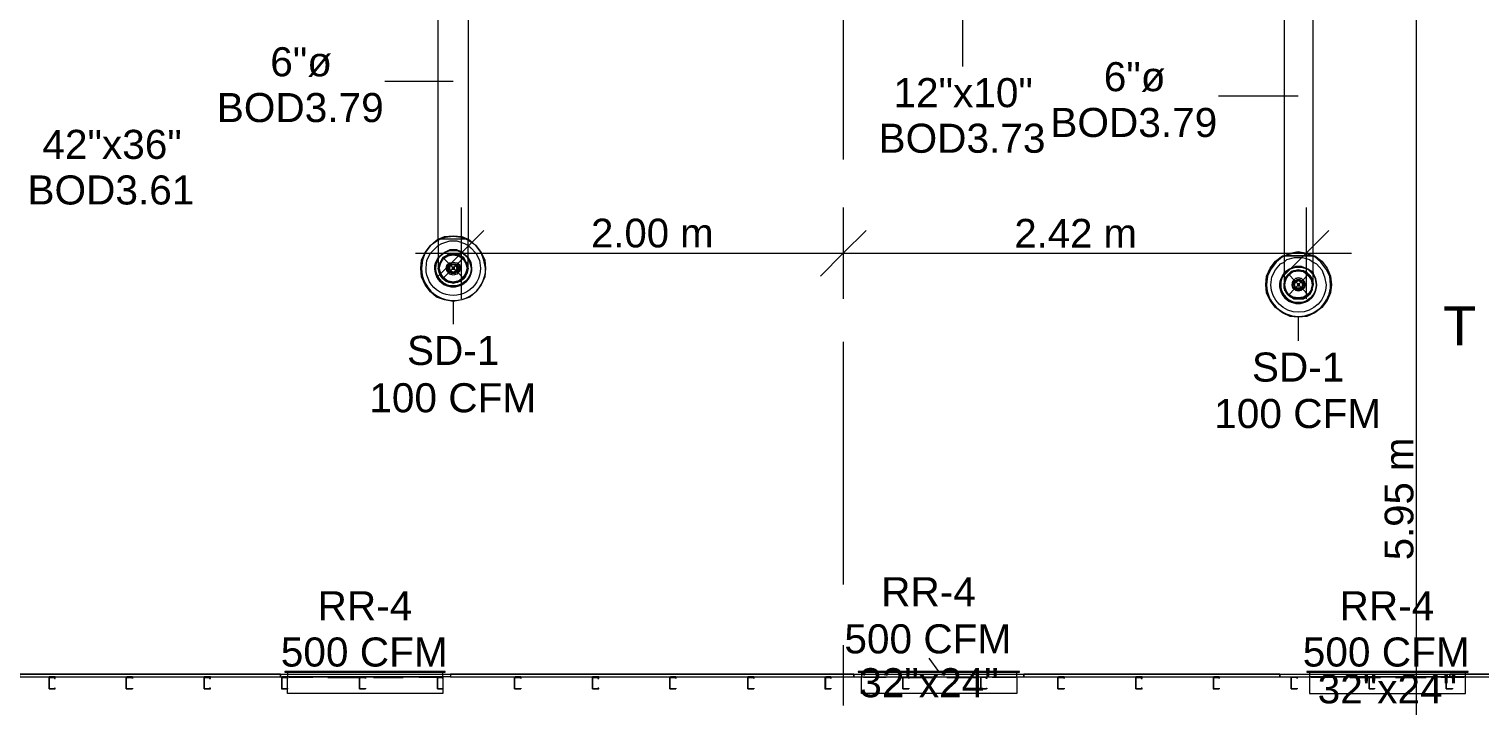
# Model space of a CAD drawing. Header units: metres. Extents: x -2 to 237, y -8 to 52.
# Drawn here: x 28.7 to 36.29, y 34.92 to 38.46 of the extents above; entities that cross this region are included whole.
import ezdxf

# ---------------------------------------------------------------- set-up
doc = ezdxf.new("R2010")
doc.units = ezdxf.units.M
doc.layers.add('HVAC - Ductos', color=5, linetype='Continuous', lineweight=0)
doc.layers.add('PDF2_Text', color=7, linetype='Continuous', lineweight=0)
doc.layers.add('PDF2_Geometry', color=7, linetype='Continuous', lineweight=0, true_color=0xaaaaaa)
doc.layers.add('PDF2_Solid Fills', color=7, linetype='Continuous', lineweight=0, true_color=0xffffff)
doc.styles.add('PDF Helvetica', font='')
doc.styles.get('PDF Helvetica').set_extended_font_data('Helvetica')

msp = doc.modelspace()

# ---------------------------------------------------------------- hatches: boundary and pattern name
at = {"layer": 'PDF2_Solid Fills', "lineweight": 0, "transparency": 33554559}
h = msp.add_hatch(color=256, dxfattribs=at)
h.paths.add_polyline_path([(30.0507, 35.0682), (30.0507, 35.0728), (30.0232, 35.0728)])
h.paths.add_polyline_path([(30.0232, 35.0682), (30.0186, 35.0682), (30.0186, 35.0086)])

# ---------------------------------------------------------------- linework, layer by layer
at = {"layer": 'HVAC - Ductos', "lineweight": 0}
for points in [[(35.9578, 32.7888), (35.9578, 38.9803), (35.9578, 40.7185)], [(33.5821, 38.7694), (33.5821, 38.2649)], [(30.9954, 38.6593), (30.9954, 37.3614), (31.0046, 37.3568), (31.0367, 37.3293), (31.0642, 37.2926), (31.0826, 37.2513), (31.0872, 37.21), (31.0826, 37.1642), (31.0642, 37.1229), (31.0367, 37.0862), (31.0046, 37.0586), (30.9634, 37.0449), (30.9175, 37.0357), (30.8716, 37.0449), (30.8303, 37.0586), (30.7983, 37.0862), (30.7707, 37.1229), (30.7523, 37.1642), (30.7478, 37.21), (30.7523, 37.2513), (30.7707, 37.2926), (30.7983, 37.3293), (30.8303, 37.3568), (30.8395, 37.3614), (30.8395, 38.6593)], [(35.2652, 38.7052), (35.2652, 37.2742), (35.2744, 37.2742), (35.2882, 37.2742), (35.302, 37.2742), (35.3203, 37.2742), (35.3386, 37.2742), (35.3616, 37.2742), (35.3799, 37.2742), (35.3937, 37.2742), (35.4074, 37.2742), (35.412, 37.2742), (35.4166, 37.2742), (35.4166, 38.7052)], [(30.9175, 38.1869), (30.5597, 38.1869)], [(35.3386, 38.109), (34.9213, 38.109)], [(30.9588, 37.5265), (30.9588, 37.288), (30.9588, 37.0495)], [(32.9583, 37.5265), (32.9583, 37.288), (32.9583, 37.0495)], [(35.3799, 37.5265), (35.3799, 37.288), (35.3799, 37.0495)], [(31.078, 37.4072), (30.9588, 37.288), (30.8395, 37.1688)], [(30.8395, 37.3614), (30.8716, 37.3751), (30.9175, 37.3797), (30.9634, 37.3751), (30.9954, 37.3614)], [(30.9954, 37.3568), (30.9588, 37.3705), (30.9175, 37.3751), (30.8762, 37.3705), (30.8395, 37.3568)], [(30.9954, 37.3614), (30.9908, 37.3614), (30.9817, 37.3614), (30.9725, 37.3614), (30.9542, 37.3614), (30.9358, 37.3614), (30.9175, 37.3614), (30.8991, 37.3614), (30.8808, 37.3614), (30.8624, 37.3614), (30.8533, 37.3614), (30.8441, 37.3614), (30.8395, 37.3614), (30.8395, 37.3201), (30.8395, 37.2788), (30.8395, 37.2467), (30.8395, 37.2238), (30.8395, 37.21), (30.8441, 37.2146), (30.8395, 37.21), (30.8441, 37.1871), (30.8533, 37.1688), (30.8624, 37.155), (30.8808, 37.1412), (30.8991, 37.1366), (30.9175, 37.132), (30.9358, 37.1366), (30.9542, 37.1412), (30.9725, 37.155), (30.9817, 37.1688), (30.9908, 37.1871), (30.9954, 37.21), (30.9908, 37.2146), (30.9954, 37.21), (30.9908, 37.1871), (30.9817, 37.1688), (30.9725, 37.155), (30.9542, 37.1412), (30.9358, 37.1366), (30.9175, 37.132), (30.8991, 37.1366), (30.8808, 37.1412), (30.8624, 37.155), (30.8533, 37.1688), (30.8441, 37.1871), (30.8395, 37.21)], [(30.9954, 37.21), (30.9954, 37.2146), (30.9954, 37.2329), (30.9954, 37.2651), (30.9954, 37.3017), (30.9954, 37.343), (30.9954, 37.3614), (30.9908, 37.3614), (30.9817, 37.3614), (30.9725, 37.3614), (30.9542, 37.3614), (30.9358, 37.3614), (30.9175, 37.3614), (30.8991, 37.3614), (30.8808, 37.3614), (30.8624, 37.3614), (30.8533, 37.3614), (30.8441, 37.3614), (30.8395, 37.3614)], [(33.0776, 37.4072), (32.9583, 37.288), (32.8392, 37.1688)], [(35.4991, 37.4072), (35.3799, 37.288), (35.2606, 37.1688)], [(30.7203, 37.288), (32.9583, 37.288), (35.6184, 37.288)], [(30.8395, 37.3293), (30.8578, 37.3384), (30.8991, 37.3522), (30.9358, 37.3522), (30.9771, 37.3384), (30.9954, 37.3293)], [(30.8946, 37.2788), (30.9175, 37.2834), (30.9404, 37.2788)], [(30.8854, 37.1412), (30.867, 37.155), (30.8533, 37.1734), (30.8487, 37.1917), (30.8441, 37.21), (30.8487, 37.2283), (30.8533, 37.2467), (30.8441, 37.2283), (30.8441, 37.2146)], [(30.8487, 37.1825), (30.8441, 37.21), (30.8487, 37.2329), (30.8487, 37.2375), (30.8487, 37.2421)], [(30.8533, 37.2421), (30.867, 37.2605), (30.8854, 37.2742)], [(30.8854, 37.2788), (30.89, 37.2788)], [(30.945, 37.2788), (30.9496, 37.2788)], [(30.9496, 37.2742), (30.968, 37.2605), (30.9817, 37.2421)], [(30.9908, 37.2146), (30.9908, 37.2283), (30.9908, 37.21), (30.9908, 37.1917), (30.9817, 37.1734), (30.968, 37.155)], [(30.9863, 37.2421), (30.9863, 37.2375), (30.9908, 37.2329)], [(30.9863, 37.2329), (30.9908, 37.21), (30.9863, 37.1825)], [(35.4166, 37.1229), (35.4166, 37.132), (35.4166, 37.1504), (35.4166, 37.1779), (35.4166, 37.2146), (35.4166, 37.2559), (35.4166, 37.2742), (35.412, 37.2742), (35.4074, 37.2742), (35.3937, 37.2742), (35.3799, 37.2742), (35.3616, 37.2742), (35.3386, 37.2742), (35.3203, 37.2742), (35.302, 37.2742), (35.2882, 37.2742), (35.2744, 37.2742), (35.2652, 37.2742), (35.2652, 37.2329), (35.2652, 37.1917), (35.2652, 37.1596), (35.2652, 37.1366), (35.2652, 37.1229), (35.2652, 37.132), (35.2652, 37.1229), (35.2652, 37.1046), (35.2744, 37.0862), (35.2882, 37.0678), (35.302, 37.0586), (35.3203, 37.0495), (35.3386, 37.0495), (35.3616, 37.0495), (35.3799, 37.0586), (35.3937, 37.0678), (35.4074, 37.0862), (35.412, 37.1046), (35.4166, 37.1229), (35.4166, 37.132), (35.4166, 37.1229), (35.412, 37.1046), (35.4074, 37.0862), (35.3937, 37.0678), (35.3799, 37.0586), (35.3616, 37.0495), (35.3386, 37.0495), (35.3203, 37.0495), (35.302, 37.0586), (35.2882, 37.0678), (35.2744, 37.0862), (35.2652, 37.1046), (35.2652, 37.1229)], [(35.2652, 37.2421), (35.279, 37.2559), (35.3203, 37.2651), (35.3616, 37.2651), (35.3983, 37.2559), (35.4166, 37.2421)], [(30.8487, 37.1779), (30.8487, 37.1825)], [(30.867, 37.1596), (30.8533, 37.1779)], [(30.867, 37.155), (30.8808, 37.1458), (30.8991, 37.1366), (30.9175, 37.1366), (30.9358, 37.1366), (30.9542, 37.1458), (30.968, 37.155), (30.9496, 37.1412)], [(30.89, 37.1366), (30.8854, 37.1412)], [(30.9404, 37.1412), (30.9175, 37.1366), (30.8946, 37.1412)], [(30.9496, 37.1412), (30.945, 37.1366)], [(30.9817, 37.1779), (30.9725, 37.1596)], [(30.9908, 37.1825), (30.9863, 37.1779)], [(35.3662, 37.1963), (35.3708, 37.1963), (35.3708, 37.1917), (35.3937, 37.1779), (35.3799, 37.1917), (35.3616, 37.1963), (35.3386, 37.2008), (35.3203, 37.1963), (35.302, 37.1917), (35.2882, 37.1779), (35.2744, 37.1642), (35.2652, 37.1458), (35.2652, 37.132)], [(35.2698, 37.1), (35.2652, 37.1229), (35.2698, 37.1504), (35.2698, 37.155)], [(35.2744, 37.155), (35.2882, 37.1779), (35.3111, 37.1917)], [(35.3066, 37.1917), (35.3111, 37.1963), (35.3157, 37.1963)], [(35.3157, 37.1917), (35.3386, 37.1963), (35.3662, 37.1917)], [(35.4166, 37.132), (35.412, 37.1458), (35.4074, 37.1642), (35.3937, 37.1779), (35.4074, 37.155), (35.412, 37.155), (35.412, 37.1504)], [(35.4074, 37.1504), (35.412, 37.1229), (35.4074, 37.1)], [(35.2698, 37.0908), (35.2698, 37.0954), (35.2698, 37.1)], [(35.3111, 37.0586), (35.2882, 37.0724), (35.2744, 37.0908)], [(35.3157, 37.0541), (35.3111, 37.0541), (35.3066, 37.0541)], [(35.3662, 37.0541), (35.3386, 37.0495), (35.3157, 37.0541)], [(35.3708, 37.0541), (35.3662, 37.0541)], [(35.4074, 37.0908), (35.3937, 37.0724), (35.3708, 37.0586)], [(35.412, 37.1), (35.412, 37.0954), (35.4074, 37.0908)], [(30.9175, 37.0357), (30.9175, 36.9165)], [(35.3386, 36.9532), (35.3386, 36.8294)], [(33.4582, 35.1003), (33.4078, 35.1691)], [(30.0369, 35.0957), (30.8762, 35.0957)], [(30.8533, 35.1003), (30.0598, 35.1003)], [(33.0409, 35.0957), (33.0547, 35.0957), (33.0547, 35.0728), (33.8665, 35.0728), (33.8665, 34.9857), (33.0547, 34.9857), (33.0547, 35.0728), (33.8665, 35.0728), (33.8665, 35.0957), (33.8802, 35.0957), (33.8802, 35.1003), (33.0363, 35.1003), (33.0363, 35.0957), (33.8802, 35.0957)], [(33.8573, 35.1003), (33.0638, 35.1003)], [(35.3845, 35.0957), (36.2284, 35.0957), (36.2284, 35.1003), (35.3845, 35.1003), (35.3845, 35.0957), (35.3983, 35.0957), (35.3983, 35.0728), (36.2146, 35.0728), (35.3983, 35.0728), (35.3983, 34.9857), (36.2146, 34.9857), (36.2146, 35.0728), (36.2146, 35.0957), (36.2238, 35.0957)], [(36.2009, 35.1003), (35.4074, 35.1003)], [(30.1837, 35.0682), (30.0598, 35.0682), (30.0598, 35.0728), (30.1837, 35.0728)], [(30.2617, 35.0728), (30.4222, 35.0728)], [(30.2617, 35.0682), (30.4222, 35.0682)], [(30.5001, 35.0728), (30.656, 35.0728)], [(30.5001, 35.0682), (30.656, 35.0682)], [(30.7386, 35.0728), (30.8578, 35.0728), (30.8578, 35.0682), (30.7386, 35.0682)], [(33.1831, 35.0682), (33.0638, 35.0682), (33.0638, 35.0728), (33.1831, 35.0728)], [(33.2611, 35.0728), (33.4216, 35.0728)], [(33.2611, 35.0682), (33.4216, 35.0682)], [(33.4996, 35.0728), (33.6601, 35.0728)], [(33.4996, 35.0682), (33.6601, 35.0682)], [(33.738, 35.0728), (33.8619, 35.0728), (33.8619, 35.0682), (33.738, 35.0682)], [(35.5313, 35.0682), (35.4074, 35.0682), (35.4074, 35.0728), (35.5313, 35.0728)], [(35.6092, 35.0728), (35.7698, 35.0728)], [(35.6092, 35.0682), (35.7698, 35.0682)], [(35.8477, 35.0728), (36.0082, 35.0728)], [(35.8477, 35.0682), (36.0082, 35.0682)], [(36.0862, 35.0728), (36.2054, 35.0728), (36.2054, 35.0682), (36.0862, 35.0682)]]:
    msp.add_lwpolyline(points, dxfattribs=at)
for points in [[(30.8395, 37.3568), (30.8349, 37.3522), (30.7983, 37.3293), (30.7707, 37.2926), (30.7569, 37.2513), (30.7523, 37.21, 1.013601), (31.0872, 37.21), (31.078, 37.2513), (31.0642, 37.2926), (31.0367, 37.3293), (31, 37.3522), (30.9954, 37.3568)], [(30.9954, 37.3293), (31.0092, 37.3155), (31.0367, 37.288), (31.0551, 37.2513), (31.0597, 37.21, -1.008581), (30.7753, 37.21), (30.7799, 37.2513), (30.7983, 37.288), (30.8257, 37.3155), (30.8395, 37.3293)], [(35.4166, 37.2421), (35.4349, 37.2329), (35.4625, 37.2008), (35.4762, 37.1642), (35.4854, 37.1229, -0.994592), (35.1965, 37.1229), (35.2011, 37.1642), (35.2194, 37.2008), (35.2469, 37.2329), (35.2652, 37.2421)]]:
    msp.add_lwpolyline(points, format="xyb", dxfattribs=at)
for points in [[(30.8395, 37.2605), (30.8441, 37.2697), (30.8716, 37.2926), (30.8991, 37.3017), (30.9358, 37.3017), (30.9634, 37.2926), (30.9908, 37.2697), (30.968, 37.2926), (30.9358, 37.3063), (30.8991, 37.3063), (30.8716, 37.2926), (30.8441, 37.2697), (30.8395, 37.2651), (30.8441, 37.2697)], [(30.9908, 37.2697), (30.9634, 37.2926), (30.9358, 37.3017), (30.8991, 37.3017), (30.8716, 37.2926), (30.8441, 37.2697), (30.8716, 37.2926), (30.8991, 37.3063), (30.9358, 37.3063), (30.968, 37.2926), (30.9908, 37.2697), (30.9954, 37.2651), (30.9908, 37.2697), (30.9954, 37.2605)], [(30.867, 37.2605), (30.8808, 37.2742), (30.8991, 37.2788), (30.9175, 37.2834), (30.9358, 37.2788), (30.9542, 37.2742), (30.968, 37.2605), (30.9817, 37.2467), (30.9908, 37.2283), (30.9817, 37.2467), (30.9725, 37.2651), (30.9542, 37.2742), (30.9358, 37.2834), (30.9175, 37.2834), (30.8991, 37.2834), (30.8808, 37.2742), (30.8624, 37.2651), (30.8533, 37.2467)], [(35.2974, 37.288), (35.3386, 37.2971), (35.3845, 37.288), (35.4166, 37.2742), (35.3845, 37.2834), (35.3386, 37.2926), (35.2974, 37.2834), (35.2652, 37.2742)], [(30.8533, 37.2375), (30.867, 37.2605), (30.89, 37.2742), (30.9175, 37.2788), (30.945, 37.2742), (30.968, 37.2605), (30.9817, 37.2375), (30.9908, 37.21), (30.9817, 37.1825), (30.968, 37.1596), (30.945, 37.1412), (30.9175, 37.1366), (30.89, 37.1412), (30.867, 37.1596), (30.8533, 37.1825), (30.8441, 37.21)], [(30.8854, 37.2283), (30.8991, 37.2375), (30.9175, 37.2421), (30.9358, 37.2375), (30.9496, 37.2283), (30.9542, 37.21), (30.9496, 37.1917), (30.9358, 37.1779), (30.9175, 37.1734), (30.8991, 37.1779), (30.8854, 37.1917), (30.8808, 37.21)], [(30.89, 37.2238), (30.8991, 37.2375), (30.9175, 37.2421), (30.9358, 37.2375), (30.945, 37.2238), (30.9496, 37.21), (30.945, 37.1917), (30.9358, 37.1779), (30.9175, 37.1734), (30.8991, 37.1779), (30.89, 37.1917), (30.8854, 37.21)], [(30.8946, 37.2238), (30.9083, 37.2329), (30.9266, 37.2329), (30.9404, 37.2238), (30.945, 37.21), (30.9404, 37.1917), (30.9266, 37.1825), (30.9083, 37.1825), (30.8946, 37.1917), (30.89, 37.21)], [(30.8991, 37.2238), (30.9083, 37.2329), (30.9266, 37.2329), (30.9358, 37.2238), (30.9404, 37.21), (30.9358, 37.1963), (30.9266, 37.1871), (30.9083, 37.1871), (30.8991, 37.1963), (30.8946, 37.21)], [(30.9037, 37.2238), (30.9175, 37.2283), (30.9312, 37.2238), (30.9358, 37.21), (30.9312, 37.1963), (30.9175, 37.1871), (30.9037, 37.1963), (30.8991, 37.21)], [(30.9129, 37.2146), (30.9129, 37.21), (30.9129, 37.2146), (30.9221, 37.2146), (30.9221, 37.21), (30.9221, 37.2146)], [(30.9221, 37.2054), (30.9221, 37.21), (30.9221, 37.2054), (30.9129, 37.2054), (30.9129, 37.21), (30.9129, 37.2054)], [(31.0138, 37.21), (31.0092, 37.2421), (30.9954, 37.2651), (31.0092, 37.2421)], [(35.2652, 37.1871), (35.2928, 37.2054), (35.3249, 37.2192), (35.357, 37.2192), (35.3891, 37.2054), (35.4166, 37.1871), (35.4166, 37.1825), (35.4166, 37.1871), (35.3891, 37.2054), (35.357, 37.2192), (35.3249, 37.2192), (35.2928, 37.2054), (35.2652, 37.1871), (35.2652, 37.1825)], [(35.412, 37.1825), (35.3891, 37.2054), (35.357, 37.2146), (35.3249, 37.2146), (35.2928, 37.2054), (35.2698, 37.1825), (35.2652, 37.1779), (35.2698, 37.1825), (35.2928, 37.2054), (35.3249, 37.2146), (35.357, 37.2146), (35.3891, 37.2054), (35.412, 37.1825), (35.4166, 37.1779)], [(35.412, 37.1046), (35.4028, 37.0862), (35.3937, 37.0724), (35.3754, 37.0586), (35.3616, 37.0541), (35.3386, 37.0495), (35.3203, 37.0541), (35.302, 37.0586), (35.2882, 37.0724), (35.2744, 37.0862), (35.2698, 37.1046), (35.2652, 37.1229), (35.2698, 37.1412), (35.2744, 37.1596), (35.2882, 37.1779), (35.302, 37.1871), (35.3203, 37.1963), (35.3386, 37.1963), (35.3616, 37.1963), (35.3754, 37.1871), (35.3937, 37.1779), (35.4028, 37.1596), (35.412, 37.1412), (35.412, 37.1229)], [(35.2744, 37.1504), (35.2882, 37.1734), (35.3111, 37.1917), (35.3386, 37.1963), (35.3662, 37.1917), (35.3891, 37.1734), (35.4074, 37.1504), (35.412, 37.1229), (35.4074, 37.0954), (35.3891, 37.0724), (35.3662, 37.0586), (35.3386, 37.0541), (35.3111, 37.0586), (35.2882, 37.0724), (35.2744, 37.0954), (35.2698, 37.1229)], [(35.3111, 37.1412), (35.3066, 37.1229), (35.3111, 37.1412), (35.3249, 37.155), (35.3386, 37.1596), (35.357, 37.155), (35.3708, 37.1412), (35.3754, 37.1229), (35.3708, 37.1412), (35.357, 37.155), (35.3386, 37.1596), (35.3249, 37.155)], [(35.3203, 37.1366), (35.3157, 37.1229), (35.3203, 37.1412), (35.334, 37.1504), (35.3478, 37.1504), (35.3616, 37.1412), (35.3662, 37.1229), (35.3616, 37.1366), (35.3478, 37.1458), (35.334, 37.1458)], [(35.3249, 37.1366), (35.3386, 37.1458), (35.357, 37.1366), (35.3616, 37.1229), (35.357, 37.1091), (35.3386, 37.1046), (35.3249, 37.1091), (35.3203, 37.1229)], [(35.3386, 37.1274), (35.334, 37.1229), (35.3386, 37.1274), (35.3432, 37.1274), (35.3478, 37.1229), (35.3432, 37.1274)], [(35.4349, 37.1229), (35.4303, 37.155), (35.4166, 37.1825), (35.4303, 37.155)], [(35.3708, 37.1091), (35.3754, 37.1229), (35.3708, 37.1046), (35.357, 37.0954), (35.3386, 37.0908), (35.3249, 37.0954), (35.3111, 37.1046), (35.3066, 37.1229), (35.3111, 37.1091), (35.3249, 37.0954), (35.3386, 37.0908), (35.357, 37.0954)], [(35.3616, 37.1091), (35.3662, 37.1229), (35.3616, 37.1091), (35.3478, 37.1), (35.334, 37.1), (35.3203, 37.1091), (35.3157, 37.1229), (35.3203, 37.1091), (35.334, 37.1), (35.3478, 37.1)], [(35.3432, 37.1183), (35.3478, 37.1229), (35.3432, 37.1183), (35.3386, 37.1183), (35.334, 37.1229), (35.3386, 37.1183)], [(30.8762, 35.1003), (30.0369, 35.1003), (30.0369, 35.0957), (30.0507, 35.0957), (30.0507, 35.0728), (30.8624, 35.0728), (30.8624, 35.0957), (30.8762, 35.0957)], [(30.8624, 35.0728), (30.8624, 34.9857), (30.0507, 34.9857), (30.0507, 35.0728)]]:
    msp.add_lwpolyline(points, close=True, dxfattribs=at)
for points in [[(30.8395, 37.2651), (30.8257, 37.2421), (30.8211, 37.21, 1.017897), (31.0138, 37.21), (31.0046, 37.2421), (30.9954, 37.2605, -1.352448), (30.8257, 37.21), (30.8303, 37.2421), (30.8395, 37.2605, 1.324506), (31.0138, 37.21, -1.389549)], [(35.5083, 37.1229), (35.5037, 37.1688), (35.4854, 37.2054), (35.4579, 37.2421), (35.4258, 37.2697), (35.4166, 37.2742), (35.4258, 37.2742), (35.4625, 37.2467), (35.49, 37.21), (35.5083, 37.1688), (35.5129, 37.1229), (35.5083, 37.0816), (35.49, 37.0403), (35.4625, 37.0037), (35.4258, 36.9761), (35.3845, 36.9577), (35.3386, 36.9532), (35.2974, 36.9577), (35.2561, 36.9761), (35.2194, 37.0037), (35.1919, 37.0403), (35.1735, 37.0816), (35.1689, 37.1229), (35.1735, 37.1688), (35.1919, 37.21), (35.2194, 37.2467), (35.2561, 37.2742), (35.2652, 37.2742), (35.2561, 37.2697), (35.224, 37.2421), (35.1965, 37.2054), (35.1781, 37.1688), (35.1735, 37.1229, 0.986789)], [(35.2652, 37.1825), (35.2515, 37.155), (35.2423, 37.1229, 1.019058), (35.4349, 37.1229), (35.4303, 37.155), (35.4166, 37.1779, -1.368949), (35.2469, 37.1229), (35.2515, 37.155), (35.2652, 37.1779, 1.368812), (35.4349, 37.1229, -1.435288)]]:
    msp.add_lwpolyline(points, format="xyb", close=True, dxfattribs=at)
at = {"layer": 'PDF2_Geometry', "lineweight": 0}
for points in [[(32.9583, 39.0492), (32.9583, 37.7787)], [(32.9583, 37.4622), (32.9583, 37.1458)], [(32.9583, 36.8248), (32.9583, 35.5544)], [(32.9583, 35.2379), (32.9583, 34.9215)], [(27.5053, 35.0866), (28.6473, 35.0866), (30.014, 35.0866), (30.014, 35.0728), (30.0232, 35.0728)], [(30.014, 35.0866), (30.9037, 35.0866), (33.0134, 35.0866), (33.0134, 35.0728), (33.9031, 35.0728), (33.9031, 35.0866)], [(30.9037, 35.0866), (30.9037, 35.0728), (30.8624, 35.0728), (30.8624, 35.0637), (30.8624, 35.0682), (30.8349, 35.0682), (30.8349, 35.0086), (30.8624, 35.0086), (30.8624, 35.0132), (30.8624, 35.0086), (30.8349, 35.0086), (30.8349, 35.0682), (30.8349, 35.0728), (30.0507, 35.0728)], [(33.0134, 35.0866), (33.9031, 35.0866), (35.2423, 35.0866), (35.2423, 35.0728), (36.1321, 35.0728), (36.1321, 35.0866)], [(35.2423, 35.0866), (36.1321, 35.0866), (42.0209, 35.0866), (42.0209, 35.0728), (42.9106, 35.0728), (42.9106, 35.0866), (45.0845, 35.0866), (45.0845, 35.0728), (45.9696, 35.0728), (45.9696, 35.0866)], [(30.4589, 35.0728), (30.4589, 35.0637), (30.4589, 35.0682), (30.4267, 35.0682), (30.4267, 35.0086), (30.4589, 35.0086), (30.4589, 35.0132), (30.4589, 35.0086), (30.4267, 35.0086), (30.4267, 35.0682), (30.4267, 35.0728)]]:
    msp.add_lwpolyline(points, dxfattribs=at)
at = {"layer": 'PDF2_Geometry', "color": 8, "lineweight": 0, "true_color": 0x808080}
for points in [[(30.9771, 37.2559), (30.9404, 37.2834), (30.8946, 37.2834), (30.8578, 37.2559), (30.8395, 37.21), (30.8578, 37.1642), (30.8946, 37.1366), (30.9404, 37.1366), (30.9771, 37.1642), (30.9954, 37.21)], [(35.4028, 37.1688), (35.3662, 37.1963), (35.3157, 37.1963), (35.279, 37.1688), (35.2652, 37.1229), (35.279, 37.077), (35.3157, 37.0495), (35.3662, 37.0495), (35.4028, 37.077), (35.4166, 37.1229)]]:
    msp.add_lwpolyline(points, close=True, dxfattribs=at)
for points in [[(30.8624, 37.2651), (30.9725, 37.155)], [(30.9725, 37.2651), (30.8624, 37.155)], [(35.2882, 37.1779), (35.3937, 37.0678)], [(35.3937, 37.1779), (35.2882, 37.0678)]]:
    msp.add_lwpolyline(points, dxfattribs=at)
at = {"layer": 'PDF2_Geometry', "lineweight": 0}
for points in [[(30.014, 35.0866), (28.6473, 35.0866), (28.6473, 35.0728), (30.014, 35.0728)], [(33.0134, 35.0866), (30.9037, 35.0866), (30.9037, 35.0728), (33.0134, 35.0728)], [(35.2423, 35.0866), (33.9031, 35.0866), (33.9031, 35.0728), (35.2423, 35.0728)], [(42.0209, 35.0866), (36.1321, 35.0866), (36.1321, 35.0728), (42.0209, 35.0728)], [(28.8353, 35.0728), (28.8032, 35.0728), (28.8032, 35.0682), (28.8032, 35.0086), (28.8353, 35.0086), (28.8353, 35.0132), (28.8307, 35.0132), (28.8307, 35.0086), (28.8032, 35.0086), (28.8032, 35.0682), (28.8307, 35.0682), (28.8307, 35.0637), (28.8353, 35.0637)], [(29.2389, 35.0728), (29.2114, 35.0728), (29.2068, 35.0682), (29.2068, 35.0086), (29.2114, 35.0086), (29.2389, 35.0086), (29.2389, 35.0132), (29.2389, 35.0086), (29.2114, 35.0086), (29.2068, 35.0086), (29.2068, 35.0682), (29.2114, 35.0682), (29.2389, 35.0682), (29.2389, 35.0637)], [(29.6471, 35.0728), (29.615, 35.0728), (29.615, 35.0682), (29.615, 35.0086), (29.6471, 35.0086), (29.6471, 35.0132), (29.6425, 35.0132), (29.6425, 35.0086), (29.615, 35.0086), (29.615, 35.0682), (29.6425, 35.0682), (29.6425, 35.0637), (29.6471, 35.0637)], [(30.0507, 35.0728), (30.0232, 35.0728), (30.0232, 35.0682), (30.0186, 35.0682), (30.0186, 35.0086), (30.0232, 35.0086), (30.0507, 35.0086), (30.0507, 35.0132), (30.0507, 35.0086), (30.0232, 35.0086), (30.0232, 35.0682), (30.0507, 35.0682), (30.0507, 35.0637)], [(30.4589, 35.0728), (30.4267, 35.0728), (30.4267, 35.0682), (30.4267, 35.0086), (30.4589, 35.0086), (30.4589, 35.0132), (30.4589, 35.0086), (30.4267, 35.0086), (30.4267, 35.0682), (30.4589, 35.0682), (30.4589, 35.0637)], [(30.8624, 35.0728), (30.8349, 35.0728), (30.8349, 35.0682), (30.8349, 35.0086), (30.8624, 35.0086), (30.8624, 35.0132), (30.8624, 35.0086), (30.8349, 35.0086), (30.8349, 35.0682), (30.8624, 35.0682), (30.8624, 35.0637)], [(31.2706, 35.0728), (31.2431, 35.0728), (31.2385, 35.0682), (31.2385, 35.0086), (31.2431, 35.0086), (31.2706, 35.0086), (31.2706, 35.0132), (31.2706, 35.0086), (31.2431, 35.0086), (31.2385, 35.0086), (31.2385, 35.0682), (31.2431, 35.0682), (31.2706, 35.0682), (31.2706, 35.0637)], [(31.6788, 35.0728), (31.6467, 35.0728), (31.6467, 35.0682), (31.6467, 35.0086), (31.6788, 35.0086), (31.6788, 35.0132), (31.6742, 35.0132), (31.6742, 35.0086), (31.6467, 35.0086), (31.6467, 35.0682), (31.6742, 35.0682), (31.6742, 35.0637), (31.6788, 35.0637)], [(32.0824, 35.0728), (32.0549, 35.0728), (32.0503, 35.0682), (32.0503, 35.0086), (32.0549, 35.0086), (32.0824, 35.0086), (32.0824, 35.0132), (32.0824, 35.0086), (32.0549, 35.0086), (32.0503, 35.0086), (32.0503, 35.0682), (32.0549, 35.0682), (32.0824, 35.0682), (32.0824, 35.0637)], [(32.4906, 35.0728), (32.4585, 35.0728), (32.4585, 35.0682), (32.4585, 35.0086), (32.4906, 35.0086), (32.4906, 35.0132), (32.4906, 35.0086), (32.4585, 35.0086), (32.4585, 35.0682), (32.4906, 35.0682), (32.4906, 35.0637)], [(32.8942, 35.0728), (32.8666, 35.0728), (32.8666, 35.0682), (32.862, 35.0682), (32.862, 35.0086), (32.8666, 35.0086), (32.8942, 35.0086), (32.8942, 35.0132), (32.8942, 35.0086), (32.8666, 35.0086), (32.8666, 35.0682), (32.8942, 35.0682), (32.8942, 35.0637)], [(33.3023, 35.0637), (33.3023, 35.0682), (33.2703, 35.0682), (33.2703, 35.0086), (33.3023, 35.0086), (33.3023, 35.0132), (33.3023, 35.0086), (33.2703, 35.0086), (33.2703, 35.0682), (33.2703, 35.0728), (33.3023, 35.0728)], [(33.7105, 35.0637), (33.7059, 35.0637), (33.7059, 35.0682), (33.6784, 35.0682), (33.6784, 35.0086), (33.7059, 35.0086), (33.7059, 35.0132), (33.7105, 35.0132), (33.7105, 35.0086), (33.6784, 35.0086), (33.6784, 35.0682), (33.6784, 35.0728), (33.7105, 35.0728)], [(34.1141, 35.0728), (34.0866, 35.0728), (34.082, 35.0682), (34.082, 35.0086), (34.0866, 35.0086), (34.1141, 35.0086), (34.1141, 35.0132), (34.1141, 35.0086), (34.0866, 35.0086), (34.082, 35.0086), (34.082, 35.0682), (34.0866, 35.0682), (34.1141, 35.0682), (34.1141, 35.0637)], [(34.5223, 35.0728), (34.4902, 35.0728), (34.4902, 35.0682), (34.4902, 35.0086), (34.5223, 35.0086), (34.5223, 35.0132), (34.5177, 35.0132), (34.5177, 35.0086), (34.4902, 35.0086), (34.4902, 35.0682), (34.5177, 35.0682), (34.5177, 35.0637), (34.5223, 35.0637)], [(34.9259, 35.0728), (34.8983, 35.0728), (34.8938, 35.0682), (34.8938, 35.0086), (34.8983, 35.0086), (34.9259, 35.0086), (34.9259, 35.0132), (34.9259, 35.0086), (34.8983, 35.0086), (34.8983, 35.0682), (34.9259, 35.0682), (34.9259, 35.0637)], [(35.334, 35.0637), (35.334, 35.0682), (35.302, 35.0682), (35.302, 35.0086), (35.334, 35.0086), (35.334, 35.0132), (35.334, 35.0086), (35.302, 35.0086), (35.302, 35.0682), (35.302, 35.0728), (35.334, 35.0728)], [(35.7376, 35.0637), (35.7376, 35.0682), (35.7101, 35.0682), (35.7101, 35.0086), (35.7376, 35.0086), (35.7376, 35.0132), (35.7376, 35.0086), (35.7101, 35.0086), (35.7101, 35.0682), (35.7101, 35.0728), (35.7376, 35.0728)], [(36.1459, 35.0637), (36.1459, 35.0682), (36.1183, 35.0682), (36.1137, 35.0682), (36.1137, 35.0086), (36.1183, 35.0086), (36.1459, 35.0086), (36.1459, 35.0132), (36.1459, 35.0086), (36.1183, 35.0086), (36.1137, 35.0086), (36.1137, 35.0682), (36.1137, 35.0728), (36.1183, 35.0728), (36.1459, 35.0728)]]:
    msp.add_lwpolyline(points, close=True, dxfattribs=at)
at = {"layer": 'PDF2_Geometry', "color": 254, "lineweight": 0, "true_color": 0xd2d2d2}
for points in [[(32.862, 35.0132), (32.8666, 35.0132)], [(34.8938, 35.0315), (34.8983, 35.0315)]]:
    msp.add_lwpolyline(points, dxfattribs=at)

# ---------------------------------------------------------------- texts
at = {"layer": 'PDF2_Text', "lineweight": 0, "attachment_point": 4, "style": 'PDF Helvetica'}
for s, insert, char_height in [('6"ø', (29.9601, 38.2875), 0.15205), ('6"ø', (34.3217, 38.2096), 0.15205), ('12"x10"', (33.221, 38.127), 0.15205), ('BOD3.79', (29.6803, 38.049), 0.15205), ('BOD3.79', (34.042, 37.971), 0.15205), ('BOD3.73', (33.143, 37.8885), 0.15205), ('42"x36"', (28.7676, 37.8564), 0.15205), ('BOD3.61', (28.6896, 37.6179), 0.15205), ('2.00 m', (31.6387, 37.3925), 0.15017), ('2.42 m', (33.8539, 37.3925), 0.15017), ('T', (36.0967, 36.9079), 0.2049), ('SD-1', (30.6755, 36.7786), 0.15205), ('SD-1', (35.0968, 36.6915), 0.15205), ('100 CFM', (30.4783, 36.5309), 0.15205), ('100 CFM', (34.8996, 36.4484), 0.15205), ('RR-4', (33.1568, 35.5173), 0.15205), ('RR-4', (30.2077, 35.444), 0.15205), ('RR-4', (35.5555, 35.444), 0.15205), ('500 CFM', (32.9642, 35.2697), 0.15205), ('500 CFM', (30.0151, 35.2009), 0.15205), ('500 CFM', (35.3629, 35.2009), 0.15205), ('32"x24"', (33.0422, 35.0404), 0.15205), ('32"x24"', (35.4408, 35.0083), 0.15205)]:
    msp.add_mtext(s, dxfattribs=dict(at, insert=insert, char_height=char_height))
at = {"layer": 'PDF2_Text', "lineweight": 0, "insert": (35.8676, 35.682), "char_height": 0.15017, "attachment_point": 4, "rotation": 90, "style": 'PDF Helvetica'}
msp.add_mtext('5.95 m', dxfattribs=at)

doc.saveas('drawing.dxf')
